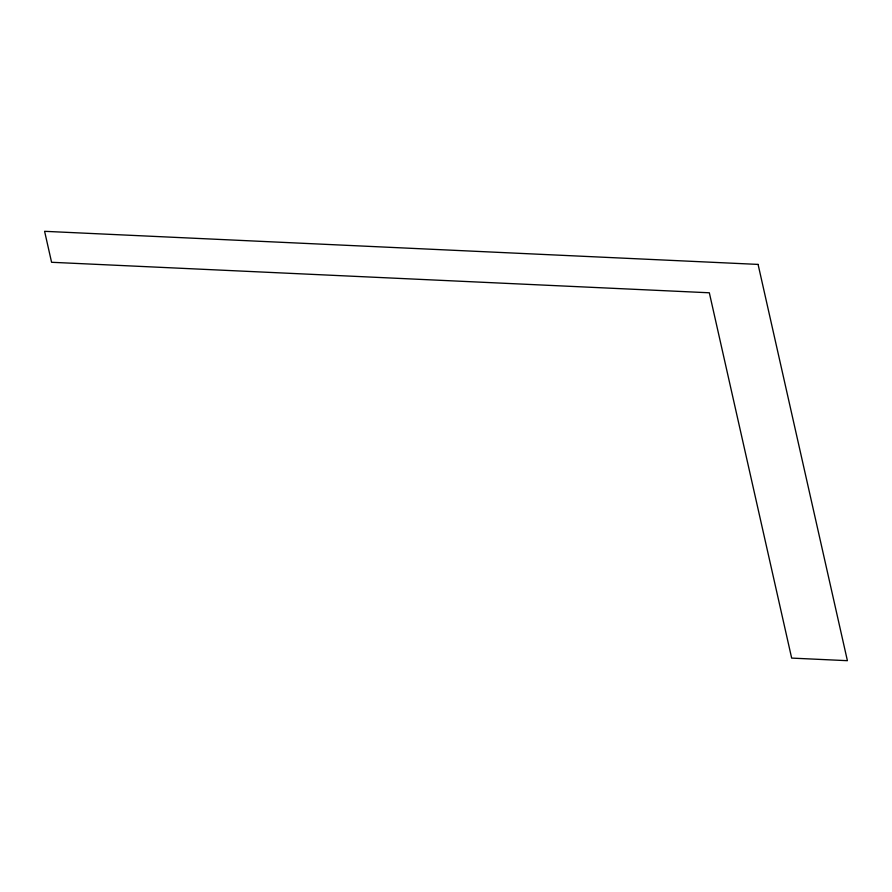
<?xml version="1.0" encoding="UTF-8"?>
<svg xmlns="http://www.w3.org/2000/svg" width="892" height="892" viewBox="0 0 892 892"><rect width="100%" height="100%" fill="white"/><g stroke="black" fill="none" stroke-linecap="round" stroke-linejoin="round"><path stroke-width="1.34" d="M758.088 264.411L44.6 231.318L51.58 262.281L709.33 292.788L791.661 658.095L847.4 660.682L758.088 264.411"/></g></svg>
